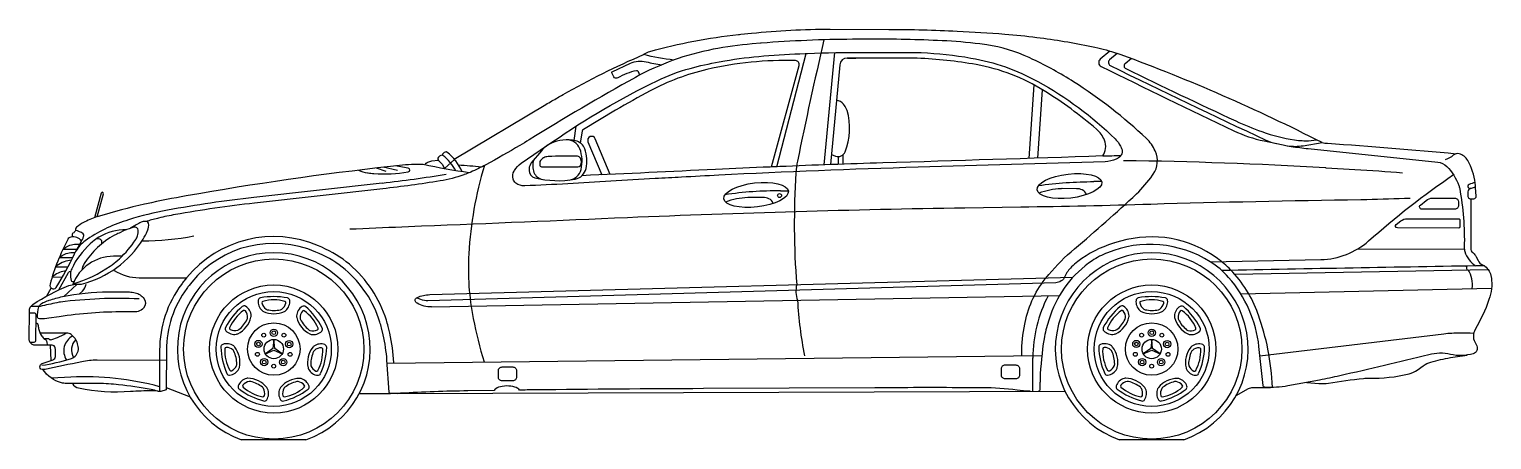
# Model space of a CAD drawing. Header units: millimetres. Extents: x -278 to 4880, y 26962 to 28413.
import ezdxf

# ---------------------------------------------------------------- set-up
doc = ezdxf.new("R2010")
doc.units = ezdxf.units.MM

msp = doc.modelspace()

# ---------------------------------------------------------------- linework, layer by layer
at = {"color": 1}
for p, q in [((2358.4, 27926.9), (2462.6, 28327.1)), ((2526.2, 27933.7), (2563.8, 28330.1)), ((1644.3, 28019.8), (1651.4, 28070.7)), ((2575.3, 27962.5), (2575.2, 27935.6)), ((2591.4, 27968.6), (2591.3, 27936.2)), ((981.2, 27909.6), (947.2, 27922.4)), ((1021.4, 27913.8), (970.2, 27925)), ((1186.8, 27920.4), (1222.3, 27952.2)), ((966.3, 27869.2), (514.2, 27818.4)), ((3477.4, 27876.1), (3504.6, 27876)), ((2372.1, 27842), (2399.3, 27842)), ((72.5, 27739.5), (62.5, 27736.4)), ((3973.7, 27547), (4867.7, 27563.9)), ((4790, 27576.1), (4792.5, 27562.5)), ((-155.6, 27468.9), (-109.7, 27511.3)), ((3995, 27478.6), (4879.7, 27498.1)), ((1140.7, 27431.7), (3355.7, 27472.3)), ((3261.3, 27134.3), (3261.6, 27251.4))]:
    msp.add_line(p, q, dxfattribs=at)
for p, q in [((2608.2, 28310.9), (2637.8, 28310.8)), ((3248.7, 27956.4), (3266.6, 28215.8)), ((3279, 27957.4), (3295.7, 28199.1)), ((4407.9, 27637), (4783.7, 27636.1)), ((24.4, 27587.7), (24, 27588.2)), ((-215.4, 27470.7), (-200.8, 27498.6)), ((-209.1, 27319), (-210.3, 27320.3)), ((-200.8, 27242.9), (-203.1, 27296.3)), ((984.3, 27233.7), (3293.5, 27260.7)), ((205.4, 27147.6), (289.3, 27114.2)), ((1020.6, 27126.3), (3374.9, 27134.7)), ((886.2, 27125.8), (996.4, 27126.2)), ((698.1, 26962.5), (471, 26962.5)), ((3794.6, 26962.5), (3567.4, 26962.5))]:
    msp.add_line(p, q)
for points in [[(3222.6, 27259.8), (3222.6, 27267.5, -0.049596), (3233.2, 27370.7), (3234.4, 27376.7, -0.124251), (3312.9, 27540.1), (3317.7, 27545.8, -0.044024), (3408.7, 27637.2, 0.013366), (3627.3, 27831.3, 0.05345), (3683.7, 27896.8), (3686.5, 27900.9, 0.262021), (3693.8, 27981), (3692.7, 27983.5, 0.097666), (3662.5, 28026.3, 0.048937), (3405.6, 28226.8, 0.03042), (3261.7, 28306.2), (3248.7, 28312.3, 0.075934), (3099.5, 28357.1), (3091, 28358.3, 0.02194), (2958.2, 28371.1, 0.014101), (2700.3, 28377.4), (2629.3, 28377.1, 0.000732), (2626.2, 28377.1, 0.017722), (2304.1, 28363.4, 0.002019), (2301.7, 28363.2), (2271.8, 28360.7, 0.02563), (2134.1, 28341.7, 0.079976), (1860.1, 28242.3, 0.011928), (1484.9, 28021.7, -0.004839), (1452.4, 28002, -0.010146), (1332.3, 27933.9, -0.021711), (1279.2, 27908.1), (1276.7, 27907, -0.015352), (1256.6, 27899), (1254.6, 27898.3, -0.047215), (1171, 27876.7, -0.011615), (968.6, 27849.2), (516.4, 27798.3, 0.01585), (237.5, 27758, 0.017079), (178.4, 27745.4), (174.5, 27744.4, 0.009868), (133.1, 27733.3)], [(1995.7, 28303.8, -0.042644), (1889.1, 28323.4), (1892.5, 28325.7, -0.078796), (1911.2, 28334.2, -0.040249), (2223.2, 28393.9, -0.001429), (2231.5, 28394.8), (2269.3, 28398.7, -0.02643), (2547.1, 28412.7), (2754.1, 28412.2, -0.011487), (2994.8, 28406, -0.006454), (3162.7, 28395.7, -0.014044), (3276, 28384), (3288.1, 28382.5, -0.020117), (3480.6, 28349.3, -0.030141), (3559, 28327.5)], [(3533.9, 28335.5), (3499.4, 28306.5, 0.541488), (3502.4, 28281.2, 0.002774), (3970.3, 28054.3, 0.059812), (4077.1, 28018.1), (4139.2, 28005.1, 0.010604), (4158.9, 28001.3), (4173, 27999, 0.015178), (4233.1, 27990.9), (4690, 27943.2, -0.17263), (4721.7, 27928.1, -0.109211), (4764.3, 27860.9, -0.041961), (4767.2, 27850.3, -0.051088), (4783.4, 27642.7, 0.080643), (4785.6, 27627.1, 0.177248), (4823.8, 27576.7)], [(2340.1, 27926.2), (2437.5, 28285.1, 0.484936), (2425.2, 28301.6, 0.064558), (2112.5, 28270.4, 0.065828), (1911.6, 28194.9, 0.011361), (1790.2, 28126.4), (1676.7, 28058.8, 0.217502), (1672, 28052.1), (1664.8, 28011.8)], [(3508.2, 27964.9, 0.256272), (3514.4, 28020.3), (3514, 28021.2, 0.118054), (3486.4, 28059.5, 0.037964), (3301.6, 28195.4, 0.095818), (3062, 28287.6, 0.033441), (2854.2, 28310.4), (2606.7, 28311, 0.388347), (2580.5, 28287.2), (2548.1, 27934.7)], [(4281.7, 28012.3, 0.032685), (4300.8, 28009.8, -0.007615), (4754.8, 27972.9)], [(3508.2, 27964.9, -0.000802), (2733, 27940.4, 0.002896), (2369.1, 27927.4, 0.000136), (2335, 27925.9, 0.00147), (2142.6, 27917.3, -0.000795), (1671.6, 27895.4)], [(4805.9, 27850.9, 0.333732), (4796.5, 27838.3), (4796.4, 27822.4, 0.414214), (4804.6, 27814.1), (4817.1, 27814.1, 0.436055), (4825.3, 27822.9), (4823.1, 27853.3, -0.004369), (4822.7, 27859, 0.108456), (4800.5, 27939.5), (4795.4, 27949.1, 0.212722), (4765.3, 27972.7, 0.249958), (4744.3, 27967.5, -0.103716), (4716.6, 27951.4)], [(1273.9, 27905.8, -0.020644), (1111.8, 27935, 0.048403), (1111.2, 27935.1, 0.03452), (1028.4, 27931.6), (995.9, 27927.9, 0.015784), (276, 27824, 0.010899), (136, 27796.1), (129, 27794.6, 0.020048), (-34.3, 27751.4, 0.043584), (-81.8, 27732.1), (-84.2, 27730.9, 0.051077), (-111, 27713.5, 0.22656), (-114.6, 27705.9), (-114.7, 27704.9, -0.158371), (-116.5, 27699.2), (-118.9, 27695.9, -0.145326), (-124.1, 27692, 0.310852), (-126.2, 27689), (-126.2, 27679.6)], [(1327.2, 27931.1, 0.059055), (1272.3, 27619.5, 0.062764), (1288.1, 27390.8, 0.02407), (1326, 27237.7)], [(3888.7, 27590.6), (4277.7, 27599.1, 0.177687), (4445.7, 27665, -0.031025), (4745.2, 27899)], [(4821.7, 27871.1, 0.055954), (4800.4, 27864.3, 0.295358), (4796.5, 27858.3), (4796.5, 27856.9, 0.499552), (4804.9, 27850.6), (4822.9, 27855.8)], [(4806.7, 27814.1), (4806.3, 27638.9, 0.226412), (4813.5, 27623.6), (4815.1, 27622.4, -0.10878), (4825.6, 27609.1), (4832.2, 27595.6, 0.171341), (4847.8, 27580.3), (4850.1, 27579.2, -0.052042), (4856, 27575.7, -0.20057), (4878.6, 27537.1), (4878.9, 27534.8, -0.120435), (4870.6, 27457.5, -0.044508), (4821.6, 27351.8, 0.251365), (4820.2, 27308.5), (4827.4, 27294.1, -0.466464), (4815.3, 27266.5, -0.128174), (4734.7, 27264, 0.117821), (4658.6, 27263.1, -0.005965), (4344, 27188.3, -0.009255), (4272.8, 27173.6), (4161.3, 27152.8, -0.062653), (4079.7, 27147.9, -0.365345), (4073.6, 27153.8), (4059.2, 27291.5, 0.155243), (3952.3, 27536.1, 0.072508), (3887.6, 27591.2, 0.241046), (3524.5, 27623.3, 0.051609), (3470.9, 27594.9, 0.165443), (3323.8, 27402.1), (3316.8, 27381.2, 0.0409), (3301.4, 27318.9, 0.030313), (3287.3, 27177.8, 0.009115), (3287, 27163.5), (3287, 27139.6, -0.412408), (3281.8, 27134.4)], [(205.6, 27242.9), (-38.6, 27243.5, 0.052033), (-92.7, 27238, 0.000113), (-222.2, 27211, -0.07769), (-231.3, 27210.6), (-232.4, 27210.7, -0.519317), (-239.9, 27224.2), (-239.3, 27225.3, -0.198902), (-231.9, 27232), (-194.1, 27245.2, 0.301295), (-185.4, 27256.7, 0.055102), (-186.8, 27287.9, 0.368506), (-196.5, 27296.2), (-257.6, 27296.4, -0.11636), (-266.3, 27298.5), (-267.1, 27298.9, -0.284158), (-277.9, 27316.5), (-277.6, 27417.5, -0.25104), (-265.2, 27440.7, -0.051378), (-138.3, 27507, -0.09066), (-115.2, 27511.6), (-97.8, 27511.9, 0.057146), (-93.4, 27512.5, 0.19473), (123.8, 27671, 0.036983), (138.4, 27698.9), (139.2, 27700.9, 0.134587), (143, 27727.6, 0.376683), (136.5, 27733.3), (128.3, 27733.3, 0.125338), (112.6, 27729.3, 0.017673), (78.8, 27709.5)], [(-93.6, 27663.9, 0.312536), (-131.3, 27678.7, 0.21788), (-142.1, 27670.4, 0.053701), (-204.4, 27512, 0.176188), (-203.7, 27503.1), (-203.1, 27501.8, 0.292463), (-194.2, 27496.1), (-190.9, 27496.1, 0.258753), (-182.6, 27500.7, 0.032179), (-118, 27619.9, -0.020761), (-113.7, 27628.3), (-95.9, 27659.7, 0.034796), (-86.1, 27680.3), (-85.2, 27682.5, 0.349973), (-87.6, 27690.3, 0.10244), (-115.2, 27701.9)], [(1362.3, 27136.8), (1269.5, 27135.3, 0.010416), (1031.8, 27126.7, -0.013434), (1020.6, 27126.3), (996.4, 27126.2, -0.395718), (991.2, 27131.1), (983.6, 27244.1, 0.041204), (970.1, 27333.2), (964.4, 27357.6, 0.016717), (958.8, 27378.2, 0.143857), (835.9, 27564, 0.072941), (744.9, 27620.4), (733.1, 27625.5, 0.335804), (295.3, 27519), (286, 27507.5, 0.011972), (278, 27497.3, 0.159777), (205.7, 27278.7), (205.4, 27138.7), (186.1, 27133.4, -0.144103), (176.8, 27133.6), (175.5, 27134.1, 0.030678), (152.2, 27139.9, 0.018475), (37.2, 27157.1, 0.027125), (-33.7, 27161.1), (-147.3, 27161.4, -0.066126), (-164.4, 27163.7, -0.179353), (-229.6, 27210.4)], [(4228.2, 27165.3), (4270, 27161.3, 0.066546), (4304.7, 27162.6, -0.016929), (4427.6, 27179.4, -0.031349), (4448.1, 27180.2, 0.065494), (4588.9, 27195.5, 0.098111), (4617.7, 27208.9), (4638.8, 27224.2, -0.090148), (4665.2, 27237, -0.000256), (4665.3, 27237), (4674.3, 27239.5, -0.029933), (4743.3, 27254.1), (4794, 27261.8)], [(-125.7, 27161.3, 0.214733), (-103.9, 27145.6, 0.069514), (79.3, 27133.8, -0.019236), (154.8, 27136.5), (168, 27136.4)], [(3251.9, 27134.3, -0.036652), (3206, 27137.5, 0.035108), (3084.7, 27146.4), (3015.8, 27146.5, 0.00186), (2703.9, 27146.2), (2099.8, 27143.2, 0.001365), (1505.2, 27138.7, 0.000675), (1451.5, 27138.1)], [(3979.1, 27119.4), (4022.4, 27143.3, -0.12738), (4038.3, 27147.4), (4100.3, 27147.2)]]:
    msp.add_lwpolyline(points, format="xyb")
for points in [[(1220.5, 27954.2), (1543.8, 28146.6, -0.003845), (1565.6, 28159.3, -0.000852), (1604.8, 28181.7, -0.027788), (1889.1, 28323.4)], [(2023.1, 27890, 0.000048), (1929.6, 27885.2, 0.003995), (1772.9, 27875.9, -0.006311), (1469.6, 27859.4, -0.172611), (1438.1, 27869.1, -0.1708), (1428.4, 27883.6, -0.197494), (1432.3, 27911.7), (1433.2, 27913.1, -0.110578), (1457.5, 27939.3), (1568.5, 28015.7, -0.037024), (1936.4, 28230.6, -0.04761), (2052.9, 28274.4, -0.022549), (2155.8, 28297.3), (2174.9, 28300.7, -0.023622), (2312.9, 28318.3, -0.010064), (2458.2, 28326.9), (2467.3, 28327.3, -0.010508), (2665.5, 28330.9), (2854.2, 28330.5, -0.010408), (2868.3, 28330.1, -0.0322), (3043.5, 28311, -0.082827), (3279.6, 28228, -0.068092), (3552, 28025.3, -0.05763), (3566.7, 28007.2), (3566.8, 28007, -0.048386), (3574.9, 27991.1, -0.358941), (3564.1, 27958.4, -0.033007), (3555.4, 27953.7), (3555.8, 27953.8, -0.100784), (3516.4, 27944.6, -0.000358), (2857.2, 27925.1, 0.005591), (2154.7, 27897, 0.001028), (2023.1, 27890)], [(3559, 28327.5), (3532.4, 28304, 0.532659), (3535, 28284.5, 0.006364), (4083.8, 28021.1, 0.056969), (4120.2, 28009)], [(4160.1, 28001.1, 0.081934), (4215.2, 28001.2), (4281.7, 28012.3, 0.029355), (3573.3, 28322.4, 0.005589), (3559, 28327.5, 0.00527)], [(1876, 28250.9), (1871, 28262.4, 0.357858), (1863.6, 28266.1, 0.079653), (1797.7, 28240.5, -0.426388), (1784.1, 28244.3), (1776.7, 28258.2, -0.429937), (1778.2, 28262.7), (1842.4, 28292.6, -0.175503), (1898, 28297.6, 0.036807), (1953, 28287.3)], [(3609.2, 28309), (3587.3, 28290.6, 0.542689), (3589.4, 28273.7, 0.005329), (3977.4, 28088.6, 0.024599), (4069.8, 28051.1), (4084.6, 28045.9, 0.057209), (4199, 28020.1, 0.023128), (4224, 28018.6), (4225, 28018.6, 0.052574), (4262.6, 28022)], [(2551.3, 27969.7), (2566.3, 27964.4, 0.39937), (2599.3, 27979.2, 0.17274), (2606.5, 28125.8, 0.095091), (2597.3, 28143.3), (2594, 28147.4, 0.189888), (2569, 28161.8)], [(1626.8, 27880, 0.313206), (1668.6, 27917.3, 0.149914), (1664, 27990.4, 0.31601), (1617.4, 28022.2)], [(1770.8, 27899.9), (1718.3, 28025.8, 1), (1692.8, 28015.2), (1741.4, 27898.5)], [(1226.7, 27912.9, 0.091297), (1181.3, 27967.2, 0.186905), (1179, 27968, 0.29019), (1163.3, 27956.9, 0.328556), (1165.1, 27949.4, -0.120234), (1187.1, 27919.7)], [(1248.9, 27909.4, 0.118203), (1195.4, 27978.7, 0.221429), (1192.7, 27979.4, 0.15288), (1180.3, 27972.6, 0.43893), (1180.6, 27967.8)], [(3508.2, 27964.9, 0.000067), (3572.7, 27967)], [(883.3, 27914.7, 0.059546), (915.2, 27905.5), (917.4, 27905.1, 0.025392), (937.2, 27902.9, 0.054816), (1058.8, 27908.6, 0.846977), (1058.9, 27921.5), (1012.1, 27929.7)], [(1119.5, 27935.6, -0.11201), (1126.1, 27941.6), (1128.1, 27942.7, -0.09634), (1142.3, 27947.4), (1164.4, 27950.2)], [(1501.3, 27950.5, 0.176268), (1502.3, 27906.9, 0.26333), (1532.2, 27882.4)], [(4565.9, 27904.8, 0.00369), (4397.5, 27916.3), (4296.7, 27922.4, 0.000079), (4293.4, 27922.6, 0.012253), (3582, 27948.2)], [(-38.4, 27750.1), (-16.4, 27831.7, 1), (-24.3, 27833.8), (-47.7, 27746.9)], [(4592.1, 27815.2, 0.000374), (4439.9, 27810.2, -0.005132), (4418.4, 27809.7, 0.004103), (3678.4, 27794, -0.003654), (3219, 27783.9), (3022.3, 27781, 0.006959), (1831.7, 27746.7, -0.000578), (1105.8, 27716.6), (1036.7, 27713.8, 0.001165), (852.4, 27705.9)], [(2346, 27797.3, 0.221677), (2331, 27814), (2330.8, 27814.1, 0.100805), (2310.3, 27818.3), (2260.2, 27818.4, 0.015567), (2256.2, 27818.3, 0.071409), (2178.1, 27802.3)], [(3451.3, 27828.4, 0.221677), (3436.3, 27845.1), (3436.1, 27845.2, 0.100805), (3415.6, 27849.4), (3365.5, 27849.6, 0.015567), (3361.4, 27849.4, 0.071409), (3283.4, 27833.4)], [(64.9, 27704.5, 0.142686), (-32.1, 27678.1, 0.042828), (-54.6, 27661.4), (-62.5, 27654.5, 0.105706), (-128.3, 27565.9, 0.081118), (-132.5, 27550.6), (-132.7, 27548.8, 0.105646), (-130.2, 27525.6, 0.477115), (-120.7, 27521.9, 0.149566), (-118.8, 27524)], [(62.5, 27736.4, 0.07899), (-80.5, 27665.2, 0.109493), (-113.7, 27628.3, 0.109493)], [(-109.9, 27635.1), (-159.4, 27635.2), (-153.7, 27639.7, -0.167109), (-112.9, 27653.6), (-99.4, 27653.6)], [(-21.6, 27655), (-21.5, 27660.7, 0.414214), (-33.3, 27672.5), (-40.5, 27672.5)], [(1008, 27235.6, 0.045634), (993.4, 27338.7), (987.7, 27363.1, 0.016717), (981.6, 27385.3, 0.143857), (851.3, 27582.3, 0.072941), (754.4, 27642.3), (742.6, 27647.5, 0.335804), (276.8, 27534.1), (267.4, 27522.6, 0.011972), (258.8, 27511.5, 0.159777), (181.8, 27278.8), (181.4, 27132.9)], [(4107, 27147.3, 0.037408), (4090.9, 27282.1, 0.038158), (4057.6, 27402.4), (4055.5, 27408.4, 0.106262), (3959, 27563, 0.042062), (3913.4, 27602.7), (3912.9, 27603.1, 0.232333), (3571.5, 27663.9), (3550, 27657.7, 0.004265), (3545.7, 27656.5, 0.087599), (3420.1, 27592.3, 0.036246), (3398.7, 27573.6), (3398, 27572.9, 0.091249), (3375.1, 27539.2, -0.289427), (3342.5, 27517.3), (1128.3, 27453.6, -0.10033), (1103.6, 27457.8), (1088.1, 27463.9)], [(-129, 27596.8, 0.126346), (-178.9, 27578.4), (-184.7, 27573.9), (-140.6, 27573.8)], [(-124.8, 27605.5), (-172.4, 27605.6), (-166.6, 27610.1, -0.167109), (-125.8, 27624), (-116, 27624)], [(-148.2, 27559.5, 0.109641), (-191.2, 27542), (-197, 27537.5), (-160.5, 27537.4)], [(-173.2, 27492), (-138.9, 27553.3, -0.25258), (-131.1, 27558.3, -0.25258)], [(21.8, 27561, 0.144465), (109.9, 27534.8), (275.5, 27534.3)], [(-100.2, 27478), (-90, 27487.8, 0.163441), (-77.5, 27512)], [(1140.7, 27431.7, -0.140091), (1090.6, 27445), (1087.9, 27446.6, -0.607705), (1089, 27464.3), (1090.9, 27465.2, -0.098234), (1134.6, 27475.1), (3403.4, 27536.9)], [(109.2, 27460.2, 0.04177), (-168.1, 27448.9, 0.017795), (-172.7, 27448.1, 0.009978), (-231.9, 27435.2, -0.059584), (-247.3, 27433.4), (-272.6, 27433.4)], [(632.5, 27463.5, 0.097716), (537.2, 27463.7, 0.322137), (529.4, 27455.4, 0.253076), (543.3, 27418.8, 0.067757), (547.8, 27415.9, 0.222331), (622, 27415.8, 0.067757), (626.5, 27418.6, 0.253076), (640.6, 27455.1, 0.322137), (632.8, 27463.5)], [(3728.9, 27463.5, 0.097716), (3633.7, 27463.7, 0.322137), (3625.8, 27455.4, 0.253076), (3639.7, 27418.8, 0.067757), (3644.2, 27415.9, 0.222331), (3718.4, 27415.8, 0.067757), (3722.9, 27418.6, 0.253076), (3737, 27455.1, 0.322137), (3729.2, 27463.5)], [(-275.9, 27307.8), (-260.8, 27307.8, 0.414214), (-254.2, 27314.3), (-254, 27403.5, 0.414214), (-260.5, 27410), (-277.7, 27410.1)], [(473.4, 27433.1, 0.097716), (413.8, 27358.7, 0.322137), (415.5, 27347.4, 0.253076), (452.7, 27335.5, 0.067757), (457.8, 27337.2, 0.222331), (504.2, 27395.1, 0.067757), (504.8, 27400.4, 0.253076), (485, 27434.2, 0.322137), (473.6, 27433.3)], [(755.5, 27358.1, 0.097716), (696.3, 27432.7, 0.322137), (684.9, 27433.7, 0.253076), (665, 27400, 0.067757), (665.5, 27394.7, 0.222331), (711.6, 27336.5, 0.067757), (716.7, 27334.8, 0.253076), (754, 27346.5, 0.322137), (755.7, 27357.9)], [(3569.8, 27433.1, 0.097716), (3510.3, 27358.7, 0.322137), (3511.9, 27347.4, 0.253076), (3549.2, 27335.5, 0.067757), (3554.2, 27337.2, 0.222331), (3600.6, 27395.1, 0.067757), (3601.2, 27400.4, 0.253076), (3581.5, 27434.2, 0.322137), (3570, 27433.3)], [(3852, 27358.1, 0.097716), (3792.7, 27432.7, 0.322137), (3781.3, 27433.7, 0.253076), (3761.4, 27400, 0.067757), (3761.9, 27394.7, 0.222331), (3808, 27336.5, 0.067757), (3813.1, 27334.8, 0.253076), (3850.4, 27346.5, 0.322137), (3852.1, 27357.9)], [(-254.1, 27376.9), (-250.6, 27374.8, -0.230284), (-247.5, 27370, 0.020985), (-245, 27355.7, 0.088508), (-234.1, 27329), (-234, 27328.9, 0.122594), (-222.7, 27318.1, -0.235227), (-216.2, 27308.4), (-214.7, 27296.3)], [(-233.4, 27225.8, 0.034737), (-132.8, 27248, 0.122687), (-116.5, 27257.6), (-116.3, 27257.7, 0.275174), (-106, 27296.7), (-107.5, 27302, 0.170566), (-130.3, 27334.3, 0.15489), (-145.4, 27339.1), (-239.7, 27339.4)], [(-226.1, 27320.4), (-211.7, 27320.3, -0.213262), (-209.3, 27319.2, 0.311673), (-198.5, 27316.6), (-178.7, 27324.2, 0.048752), (-148.7, 27339.1)], [(4062.8, 27258.6), (4711.4, 27337.1, -0.028551), (4767.4, 27340.6, -0.017225), (4816.6, 27339.2)], [(398, 27289.7, 0.097716), (419, 27196.8, 0.322137), (428.9, 27191, 0.253076), (461.4, 27212.7, 0.067757), (463.2, 27217.7, 0.222331), (446.9, 27290.1, 0.067757), (443.1, 27293.8, 0.253076), (404.4, 27299.5, 0.322137), (398, 27290)], [(749.8, 27196.2, 0.097716), (771.2, 27289, 0.322137), (764.8, 27298.6, 0.253076), (726.1, 27293.1, 0.067757), (722.3, 27289.4, 0.222331), (705.5, 27217.1, 0.067757), (707.3, 27212.1, 0.253076), (739.8, 27190.2, 0.322137), (749.7, 27195.9)], [(3494.4, 27289.7, 0.097716), (3515.4, 27196.8, 0.322137), (3525.3, 27191, 0.253076), (3557.8, 27212.7, 0.067757), (3559.6, 27217.7, 0.222331), (3543.3, 27290.1, 0.067757), (3539.5, 27293.8, 0.253076), (3500.8, 27299.5, 0.322137), (3494.4, 27290)], [(3846.2, 27196.2, 0.097716), (3867.6, 27289, 0.322137), (3861.2, 27298.6, 0.253076), (3822.5, 27293.1, 0.067757), (3818.7, 27289.4, 0.222331), (3802, 27217.1, 0.067757), (3803.8, 27212.1, 0.253076), (3836.2, 27190.2, 0.322137), (3846.1, 27195.9)], [(181.4, 27150, 0.078753), (-131.5, 27183.6), (-199.8, 27180.2)], [(463.1, 27141.3, 0.097716), (548.8, 27099.8, 0.322137), (559.5, 27103.9, 0.253076), (562.8, 27142.9, 0.067757), (560.1, 27147.5, 0.222331), (493.2, 27179.8, 0.067757), (488, 27179.2, 0.253076), (459.4, 27152.5, 0.322137), (462.8, 27141.5)], [(619.6, 27099.7, 0.097716), (705.6, 27140.9, 0.322137), (709, 27151.8, 0.253076), (680.6, 27178.7, 0.067757), (675.3, 27179.4, 0.222331), (608.4, 27147.3, 0.067757), (605.6, 27142.8, 0.253076), (608.7, 27103.8, 0.322137), (619.4, 27099.6)], [(3559.5, 27141.3, 0.097716), (3645.2, 27099.8, 0.322137), (3655.9, 27103.9, 0.253076), (3659.2, 27142.9, 0.067757), (3656.5, 27147.5, 0.222331), (3589.7, 27179.8, 0.067757), (3584.4, 27179.2, 0.253076), (3555.8, 27152.5, 0.322137), (3559.2, 27141.5)], [(3716, 27099.7, 0.097716), (3802, 27140.9, 0.322137), (3805.4, 27151.8, 0.253076), (3777, 27178.7, 0.067757), (3771.8, 27179.4, 0.222331), (3704.8, 27147.3, 0.067757), (3702, 27142.8, 0.253076), (3705.1, 27103.8, 0.322137), (3715.8, 27099.6)]]:
    msp.add_lwpolyline(points, format="xyb", dxfattribs=at)
for points in [[(1485.3, 27919.5), (1485.3, 27913.7, 0.34153), (1504.9, 27888.3, 0.111016), (1647.3, 27883.2, 0.299411), (1686.2, 27920.7, 0.143845), (1681.7, 27989.9, 0.253833), (1649, 28018.8, 0.17087), (1561.6, 28009, 0.107005), (1528.8, 27983.4), (1492.9, 27940.3, 0.174668)], [(-172.2, 27397.2), (-208.4, 27391.6, -0.038842), (-238.8, 27389.3), (-242.2, 27389.3, -0.392108), (-248.7, 27395.4, -0.102682), (-243.9, 27431.6, -0.21196), (-229.4, 27447.1, -0.017358), (-209.9, 27454.6), (-207.7, 27455.3, -0.031097), (-160.7, 27468.2, -0.052126), (1.3, 27484.8), (75.8, 27484.6, -0.060263), (95.3, 27482.1), (95.7, 27482.1, -0.175703), (127.1, 27460.9, -0.360588), (125.1, 27427.5, -0.130799), (106.1, 27415.7, -0.075285), (96.4, 27414.2), (56, 27414.3, 0.038842)]]:
    msp.add_lwpolyline(points, format="xyb", close=True)
for points in [[(1522.7, 27933.3, 0.414214), (1529.2, 27926.8), (1657.3, 27926.4, 0.244782), (1665.3, 27930.6, 0.293426), (1666.4, 27957.2, 0.253087), (1655.8, 27963.7, 0.030099), (1551.9, 27962.7, 0.097933), (1537.2, 27958.7), (1535.8, 27958, 0.17605), (1523.5, 27945.2, 0.103126), (1522.7, 27941.2)], [(4628.7, 27791.6), (4649, 27807.9, -0.172161), (4671.7, 27815.9), (4750.2, 27815.7, -0.414214), (4763.2, 27802.6), (4763.2, 27789.8, -0.414214), (4750.1, 27776.7), (4633.9, 27777, -0.70625)], [(4764.2, 27710.5), (4547.5, 27711, -0.70625), (4543.4, 27722.7), (4559.1, 27735.3, -0.172161), (4581.8, 27743.3), (4764.2, 27742.8, -0.414214), (4767.5, 27739.6), (4767.4, 27713.7, -0.414214)], [(1389.8, 27170.9, -0.414214), (1376.6, 27184.1), (1376.7, 27206.7, -0.414214), (1389.9, 27219.8), (1427.7, 27219.7, -0.414214), (1440.8, 27206.5), (1440.7, 27183.9, -0.414214), (1427.5, 27170.8)], [(3163.9, 27178.1, -0.414214), (3150.8, 27191.3), (3150.9, 27213.8, -0.414214), (3164.1, 27227), (3201.8, 27226.9, -0.414214), (3214.9, 27213.7), (3214.9, 27191.1, -0.414214), (3201.7, 27178)]]:
    msp.add_lwpolyline(points, format="xyb", close=True, dxfattribs=at)
at = {"color": 40}
for points in [[(-123.2, 27513.9, 0.081887), (7.9, 27575.8, 0.034588), (34.4, 27597), (40, 27602.1, 0.060446), (97.6, 27669.6, 0.064626), (104, 27682.4), (104.2, 27683, 0.10848), (106.4, 27703.1, 0.449558), (92.5, 27713.1, 0.051051), (57.4, 27701.3), (38.8, 27692.8, 0.018489), (22.5, 27684.7, 0.127071), (-84, 27584.7, 0.095193), (-93, 27561.7)], [(48.9, 27610.6), (19.7, 27610.6, 0.313812), (-124.4, 27510.8)]]:
    msp.add_lwpolyline(points, format="xyb", dxfattribs=at)
at = {"color": 30}
for points in [[(608.1, 27422, 0.09612), (612.7, 27424, 0.186261), (627.4, 27445.4, 0.399927), (623.9, 27451.3, 0.139841), (546.1, 27451.5, 0.399927), (542.6, 27445.7, 0.186261), (557.2, 27424.1, 0.09612), (561.7, 27422.1, 0.111476)], [(3704.5, 27422, 0.09612), (3709.1, 27424, 0.186261), (3723.8, 27445.4, 0.399927), (3720.4, 27451.3, 0.139841), (3642.5, 27451.5, 0.399927), (3639, 27445.7, 0.186261), (3653.6, 27424.1, 0.09612), (3658.1, 27422.1, 0.111476)], [(490.7, 27388.1, 0.09612), (492, 27392.9, 0.186261), (484.3, 27417.8, 0.399927), (477.6, 27418.8, 0.139841), (428.9, 27358, 0.399927), (431.3, 27351.7, 0.186261), (457.2, 27349.6, 0.09612), (461.7, 27351.9, 0.111476)], [(707.8, 27351.3, 0.09612), (712.2, 27349, 0.186261), (738.2, 27350.9, 0.399927), (740.6, 27357.2, 0.139841), (692.2, 27418.2, 0.399927), (685.5, 27417.3, 0.186261), (677.7, 27392.4, 0.09612), (679, 27387.6, 0.111476)], [(3587.1, 27388.1, 0.09612), (3588.4, 27392.9, 0.186261), (3580.7, 27417.8, 0.399927), (3574, 27418.8, 0.139841), (3525.3, 27358, 0.399927), (3527.7, 27351.7, 0.186261), (3553.6, 27349.6, 0.09612), (3558.1, 27351.9, 0.111476)], [(3804.2, 27351.3, 0.09612), (3808.6, 27349, 0.186261), (3834.6, 27350.9, 0.399927), (3837, 27357.2, 0.139841), (3788.6, 27418.2, 0.399927), (3781.9, 27417.3, 0.186261), (3774.1, 27392.4, 0.09612), (3775.4, 27387.6, 0.111476)], [(443.9, 27275.2, 0.09612), (441, 27279.2, 0.186261), (416.8, 27288.7, 0.399927), (411.8, 27284.1, 0.139841), (429, 27208.1, 0.399927), (435.4, 27206, 0.186261), (453.2, 27225, 0.09612), (454.1, 27229.9, 0.111476)], [(714.7, 27229.2, 0.09612), (715.6, 27224.3, 0.186261), (733.3, 27205.3, 0.399927), (739.8, 27207.3, 0.139841), (757.3, 27283.2, 0.399927), (752.4, 27287.8, 0.186261), (728.1, 27278.4, 0.09612), (725.2, 27274.4, 0.111476)], [(3540.3, 27275.2, 0.09612), (3537.4, 27279.2, 0.186261), (3513.2, 27288.7, 0.399927), (3508.2, 27284.1, 0.139841), (3525.4, 27208.1, 0.399927), (3531.8, 27206, 0.186261), (3549.6, 27225, 0.09612), (3550.5, 27229.9, 0.111476)], [(3811.1, 27229.2, 0.09612), (3812.1, 27224.3, 0.186261), (3829.7, 27205.3, 0.399927), (3836.2, 27207.3, 0.139841), (3853.7, 27283.2, 0.399927), (3848.8, 27287.8, 0.186261), (3824.5, 27278.4, 0.09612), (3821.6, 27274.4, 0.111476)], [(503.1, 27168.2, 0.09612), (498.1, 27168.4, 0.186261), (475.6, 27155.4, 0.399927), (476.1, 27148.7, 0.139841), (546.2, 27114.7, 0.399927), (551.8, 27118.4, 0.186261), (548.1, 27144.2, 0.09612), (544.8, 27148, 0.111476)], [(623.6, 27147.8, 0.09612), (620.3, 27144, 0.186261), (616.4, 27118.3, 0.399927), (622.1, 27114.5, 0.139841), (692.3, 27148.1, 0.399927), (692.9, 27154.8, 0.186261), (670.4, 27167.9, 0.09612), (665.4, 27167.8, 0.111476)], [(3599.5, 27168.2, 0.09612), (3594.5, 27168.4, 0.186261), (3572, 27155.4, 0.399927), (3572.5, 27148.7, 0.139841), (3642.6, 27114.7, 0.399927), (3648.2, 27118.4, 0.186261), (3644.5, 27144.2, 0.09612), (3641.2, 27148, 0.111476)], [(3720, 27147.8, 0.09612), (3716.8, 27144, 0.186261), (3712.9, 27118.3, 0.399927), (3718.5, 27114.5, 0.139841), (3788.7, 27148.1, 0.399927), (3789.3, 27154.8, 0.186261), (3766.8, 27167.9, 0.09612), (3761.8, 27167.8, 0.111476)]]:
    msp.add_lwpolyline(points, format="xyb", close=True, dxfattribs=at)
at = {"color": 1}
for points in [[(584.6, 27279.4), (614.1, 27266), (587.7, 27284.9), (584.6, 27317.2), (581.4, 27284.9), (555, 27266.1)], [(3681, 27279.4), (3710.5, 27266), (3684.2, 27284.9), (3681.1, 27317.2), (3677.8, 27284.9), (3651.4, 27266.1)]]:
    msp.add_lwpolyline(points, close=True, dxfattribs=at)
for centre, radius in [((2368.4, 27825.2), 7.08), ((584.6, 27283.1), 318.1), ((3681, 27283.1), 318.1), ((584.6, 27283.1), 202.9), ((3681, 27283.1), 202.9), ((584.6, 27283.1), 92.6), ((549.1, 27332.2), 6.77), ((584.7, 27340.3), 12.8), ((584.7, 27340.3), 6.48), ((620.3, 27332), 6.77), ((3681, 27283.1), 92.6), ((3645.5, 27332.2), 6.77), ((3681.1, 27340.3), 12.8), ((3681.1, 27340.3), 6.48), ((3716.7, 27332), 6.77), ((530.3, 27300.9), 12.8), ((530.3, 27300.9), 6.48), ((584.6, 27283.1), 34.1), ((639, 27300.6), 12.8), ((639, 27300.6), 6.48), ((3626.7, 27300.9), 12.8), ((3626.7, 27300.9), 6.48), ((3681, 27283.1), 34.1), ((3735.4, 27300.6), 12.8), ((3735.4, 27300.6), 6.48), ((526.9, 27264.5), 6.77), ((550.8, 27237), 12.8), ((550.8, 27237), 6.48), ((618, 27236.8), 12.8), ((618, 27236.8), 6.48), ((642.1, 27264.2), 6.77), ((3623.3, 27264.5), 6.77), ((3647.3, 27237), 12.8), ((3647.3, 27237), 6.48), ((3714.4, 27236.8), 12.8), ((3714.4, 27236.8), 6.48), ((3738.6, 27264.2), 6.77), ((584.4, 27222.5), 6.77), ((3680.8, 27222.5), 6.77)]:
    msp.add_circle(centre, radius, dxfattribs=at)
for centre in [(584.6, 27283.1), (3681, 27283.1)]:
    msp.add_circle(centre, 226.2)
for centre, radius, start, end in [((16086.3, 25198), 13928.4, 166.81519, 168.61732), ((2740, 27884.9), 314.4, 168.6173, 176.2413), ((5174.4, 27725), 2754, 176.2413, 184.4699), ((584.6, 27283.1), 340.1, 289.5066, 250.4934), ((3681, 27283.1), 340.1, 289.5066, 250.4934), ((2520.5, 27487.3), 94.5, 165.9232, 199.7704), ((4033, 27555.7), 1604.6, 183.5851, 190.6624)]:
    msp.add_arc(centre, radius, start, end)
for centre, radius, start, end in [((927.1, 23773.3), 4170.7, 84.6375, 85.7589), ((477.3, 32218.3), 4376.4, 276.4154, 279.4058), ((3473.9, 26528.9), 1344.2, 89.8518, 98.2389), ((1013.4, 23378.8), 4467.5, 96.4154, 100.3622), ((2368.6, 26497.8), 1344.2, 89.8518, 98.2389), ((415.9, 26646.1), 1146.1, 100.3622, 107.4357), ((129.2, 28564.2), 898.6, 269.439, 281.1625), ((11127.5, -340799.1), 368429.8, 90.975701, 91.119622), ((4709.4, 27509.2), 103, 352.9662, 31.207), ((3739.7, 27250.1), 478.1, 152.412, 179.8518), ((-95.4, 27276.5), 60.7, 118.7781, 212.3769), ((-76.3, 27279.6), 52.9, 135.3474, 210.1399)]:
    msp.add_arc(centre, radius, start, end, dxfattribs=at)
for centre in [(3390.8, 27858.6), (2285.6, 27827.5)]:
    msp.add_ellipse(centre, major_axis=(-113.9, -13.4), ratio=0.371343, dxfattribs=at)
msp.add_ellipse((1407.3, 27132.8), major_axis=(-45.9, 0.1), ratio=0.430089, start_param=3.420789, end_param=6.08516)

doc.saveas('drawing.dxf')
